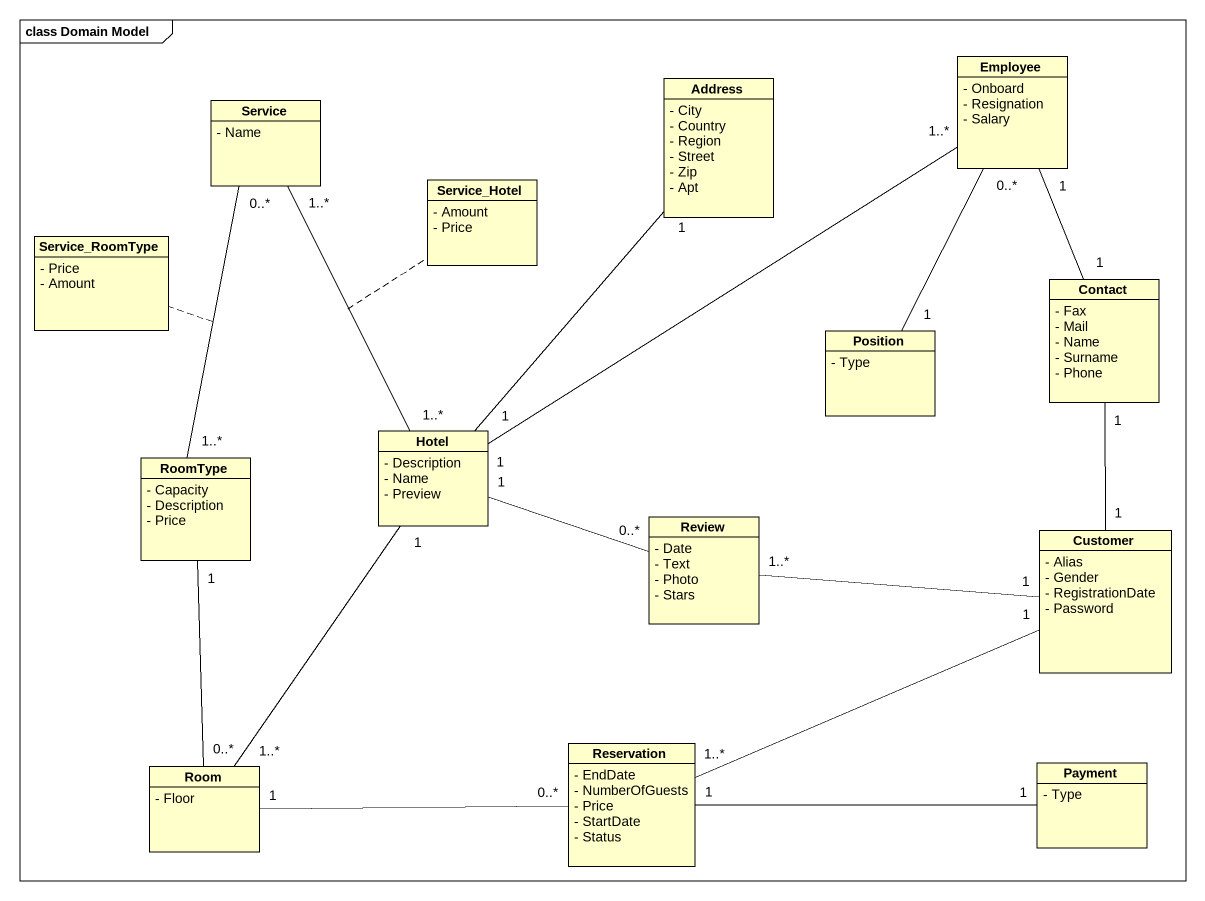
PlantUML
@startuml
mainframe class Domain Model
hide circle
hide empty members
skinparam classAttributeIconSize 0
class Employee {
  - Onboard
  - Resignation
  - Salary
}
class Service {
  - Name
}
class Address {
  - City
  - Country
  - Region
  - Street
  - Zip
  - Apt
}
class Service_Hotel {
  - Amount
  - Price
}
class Service_RoomType {
  - Price
  - Amount
}
class Position {
  - Type
}
class Contact {
  - Fax
  - Mail
  - Name
  - Surname
  - Phone
}
class Hotel {
  - Description
  - Name
  - Preview
}
class RoomType {
  - Capacity
  - Description
  - Price
}
class Review {
  - Date
  - Text
  - Photo
  - Stars
}
class Customer {
  - Alias
  - Gender
  - RegistrationDate
  - Password
}
class Room {
  - Floor
}
class Reservation {
  - EndDate
  - NumberOfGuests
  - Price
  - StartDate
  - Status
}
class Payment {
  - Type
}
Employee "1..*" -- "1" Hotel
Service "1..*" -- "1..*" Hotel
(Service, Hotel) .. Service_Hotel
Service "0..*" -- "1..*" RoomType
(Service, RoomType) .. Service_RoomType
Address "1" -- "1" Hotel
Position "1" -up- "0..*" Employee
Contact "1" -up- "1" Employee
Contact "1" -- "1" Customer
RoomType "1" -- "0..*" Room
Review "0..*" -left- "1" Hotel
Review "1..*" -right- "1" Customer
Customer "1" -left- "1..*" Reservation
Room "1..*" -up- "1" Hotel
Room "1" -right- "0..*" Reservation
Payment "1" -left- "1" Reservation
@enduml
